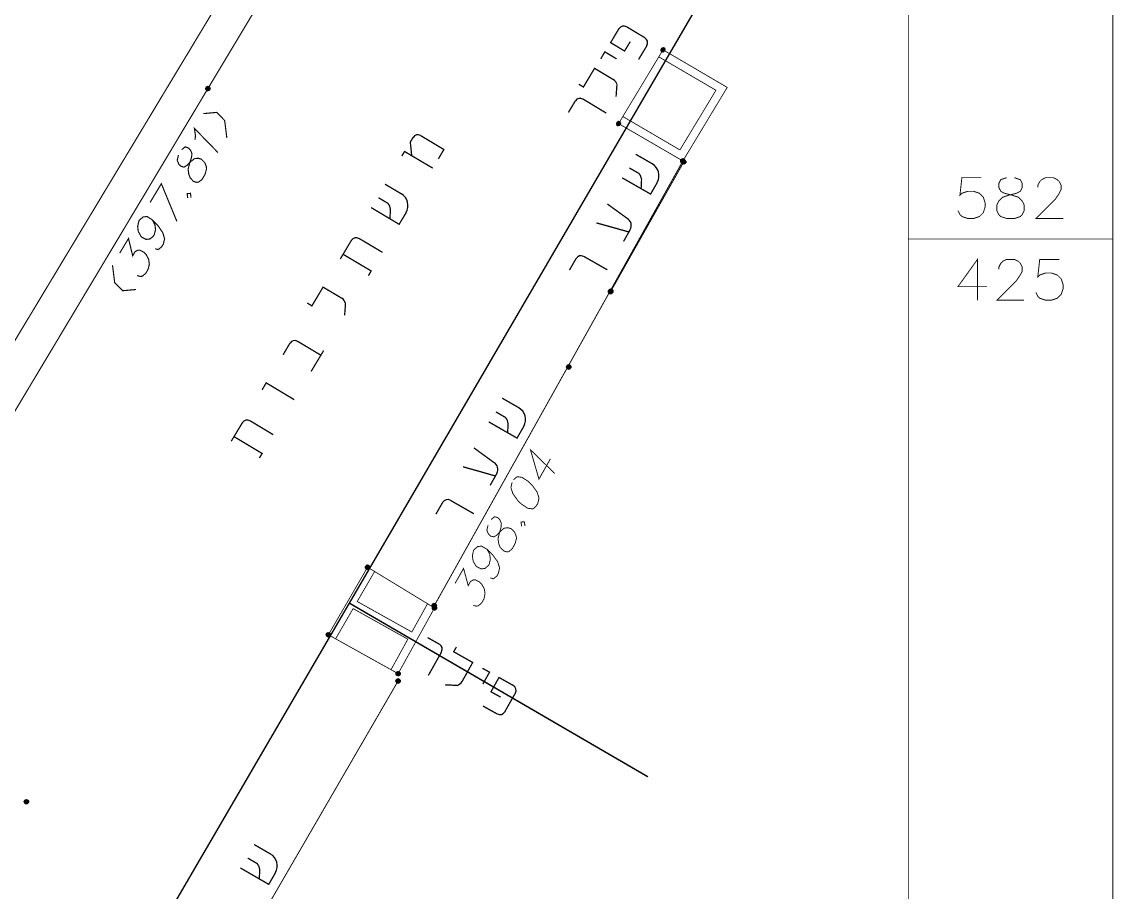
# Model space of a CAD drawing. Extents: x 489 to 720, y 1028 to 1176.
# Drawn here: x 645.61 to 658.97, y 1128.11 to 1138.77 of the extents above; entities that cross this region are included whole.
import ezdxf

# ---------------------------------------------------------------- set-up
doc = ezdxf.new("R2010")
doc.units = 0
doc.header["$MEASUREMENT"] = 0
for name, color, linetype in [('1202', 7, 'Continuous'), ('1501-EVEN-SOFA', 7, 'Continuous'), ('1501-GADER-BARZEL', 7, 'Continuous'), ('1501-PILER', 7, 'Continuous'), ('1501-RIZUF', 7, 'Continuous'), ('1501-SHAR', 7, 'Continuous'), ('2410-EVEN-SOFA', 7, 'Continuous'), ('2603-GADER-BARZEL', 7, 'Continuous'), ('2612-SHAR', 7, 'Continuous'), ('4035-PILER', 7, 'Continuous'), ('M1280', 7, 'Continuous'), ('M1602', 7, 'Continuous')]:
    doc.layers.add(name, color=color, linetype=linetype)

msp = doc.modelspace()

# ---------------------------------------------------------------- hatches: boundary and pattern name
at = {"layer": '1501-EVEN-SOFA', "linetype": 'Continuous', "ltscale": 0.045455}
for points in [[(647.871, 1137.974), (647.912, 1137.96), (647.88, 1137.979)], [(647.912, 1137.96), (647.88, 1137.979), (647.908, 1137.969)], [(647.88, 1137.979), (647.908, 1137.969), (647.891, 1137.979)], [(647.908, 1137.969), (647.891, 1137.979), (647.901, 1137.976)], [(647.861, 1137.957), (647.91, 1137.939), (647.865, 1137.966)], [(647.861, 1137.947), (647.903, 1137.932), (647.861, 1137.957)], [(647.903, 1137.932), (647.861, 1137.957), (647.91, 1137.939)], [(647.866, 1137.937), (647.893, 1137.928), (647.861, 1137.947)], [(647.893, 1137.928), (647.861, 1137.947), (647.903, 1137.932)], [(647.865, 1137.966), (647.913, 1137.949), (647.871, 1137.974)], [(647.91, 1137.939), (647.865, 1137.966), (647.913, 1137.949)], [(647.874, 1137.93), (647.883, 1137.927), (647.866, 1137.937)], [(647.883, 1137.927), (647.866, 1137.937), (647.893, 1137.928)], [(647.913, 1137.949), (647.871, 1137.974), (647.912, 1137.96)]]:
    msp.add_hatch(color=251, dxfattribs=at).paths.add_polyline_path(points, flags=0)
at = {"layer": '1501-GADER-BARZEL', "linetype": 'Continuous', "ltscale": 0.045455}
for points in [[(653.688, 1137.063), (653.688, 1137.043), (653.686, 1137.053)], [(653.694, 1137.072), (653.694, 1137.035), (653.688, 1137.063)], [(653.694, 1137.035), (653.688, 1137.063), (653.688, 1137.043)], [(653.703, 1137.078), (653.703, 1137.029), (653.694, 1137.072)], [(653.703, 1137.029), (653.694, 1137.072), (653.694, 1137.035)], [(653.712, 1137.079), (653.712, 1137.027), (653.703, 1137.078)], [(653.712, 1137.027), (653.703, 1137.078), (653.703, 1137.029)], [(653.722, 1137.078), (653.722, 1137.029), (653.712, 1137.079)], [(653.722, 1137.029), (653.712, 1137.079), (653.712, 1137.027)], [(653.732, 1137.072), (653.732, 1137.035), (653.722, 1137.078)], [(653.732, 1137.035), (653.722, 1137.078), (653.722, 1137.029)], [(653.737, 1137.063), (653.737, 1137.043), (653.732, 1137.072)], [(653.737, 1137.043), (653.732, 1137.072), (653.732, 1137.035)], [(653.74, 1137.053), (653.737, 1137.063), (653.737, 1137.043)], [(652.792, 1135.473), (652.792, 1135.453), (652.79, 1135.463)], [(652.797, 1135.482), (652.797, 1135.445), (652.792, 1135.473)], [(652.797, 1135.445), (652.792, 1135.473), (652.792, 1135.453)], [(652.805, 1135.488), (652.805, 1135.439), (652.797, 1135.482)], [(652.805, 1135.439), (652.797, 1135.482), (652.797, 1135.445)], [(652.816, 1135.489), (652.816, 1135.437), (652.805, 1135.488)], [(652.816, 1135.437), (652.805, 1135.488), (652.805, 1135.439)], [(652.826, 1135.488), (652.826, 1135.439), (652.816, 1135.489)], [(652.826, 1135.439), (652.816, 1135.489), (652.816, 1135.437)], [(652.834, 1135.482), (652.834, 1135.445), (652.826, 1135.488)], [(652.834, 1135.445), (652.826, 1135.488), (652.826, 1135.439)], [(652.84, 1135.473), (652.84, 1135.453), (652.834, 1135.482)], [(652.84, 1135.453), (652.834, 1135.482), (652.834, 1135.445)], [(652.842, 1135.463), (652.84, 1135.473), (652.84, 1135.453)]]:
    msp.add_hatch(color=136, dxfattribs=at).paths.add_polyline_path(points, flags=0)
at = {"layer": '1501-PILER', "linetype": 'Continuous', "ltscale": 0.045455}
for points in [[(653.437, 1138.441), (653.482, 1138.414), (653.434, 1138.431)], [(653.482, 1138.414), (653.434, 1138.431), (653.475, 1138.406)], [(653.434, 1138.431), (653.475, 1138.406), (653.434, 1138.421)], [(653.475, 1138.406), (653.434, 1138.421), (653.466, 1138.402)], [(653.434, 1138.421), (653.466, 1138.402), (653.438, 1138.412)], [(653.444, 1138.449), (653.485, 1138.423), (653.437, 1138.441)], [(653.485, 1138.423), (653.437, 1138.441), (653.482, 1138.414)], [(653.466, 1138.402), (653.438, 1138.412), (653.455, 1138.402)], [(653.438, 1138.412), (653.455, 1138.402), (653.446, 1138.405)], [(653.453, 1138.453), (653.485, 1138.434), (653.444, 1138.449)], [(653.485, 1138.434), (653.444, 1138.449), (653.485, 1138.423)], [(653.463, 1138.454), (653.48, 1138.444), (653.453, 1138.453)], [(653.48, 1138.444), (653.453, 1138.453), (653.485, 1138.434)], [(653.472, 1138.451), (653.463, 1138.454), (653.48, 1138.444)], [(652.892, 1137.538), (652.937, 1137.511), (652.888, 1137.529)], [(652.937, 1137.511), (652.888, 1137.529), (652.93, 1137.504)], [(652.888, 1137.529), (652.93, 1137.504), (652.89, 1137.519)], [(652.93, 1137.504), (652.89, 1137.519), (652.921, 1137.499)], [(652.89, 1137.519), (652.921, 1137.499), (652.894, 1137.509)], [(652.899, 1137.546), (652.941, 1137.521), (652.892, 1137.538)], [(652.941, 1137.521), (652.892, 1137.538), (652.937, 1137.511)], [(652.921, 1137.499), (652.894, 1137.509), (652.911, 1137.498)], [(652.894, 1137.509), (652.911, 1137.498), (652.901, 1137.502)], [(652.909, 1137.551), (652.941, 1137.531), (652.899, 1137.546)], [(652.941, 1137.531), (652.899, 1137.546), (652.941, 1137.521)], [(652.919, 1137.551), (652.936, 1137.54), (652.909, 1137.551)], [(652.936, 1137.54), (652.909, 1137.551), (652.941, 1137.531)], [(652.928, 1137.547), (652.919, 1137.551), (652.936, 1137.54)], [(653.678, 1137.073), (653.678, 1137.053), (653.676, 1137.063)], [(653.684, 1137.081), (653.684, 1137.045), (653.678, 1137.073)], [(653.684, 1137.045), (653.678, 1137.073), (653.678, 1137.053)], [(653.693, 1137.088), (653.693, 1137.039), (653.684, 1137.081)], [(653.693, 1137.039), (653.684, 1137.081), (653.684, 1137.045)], [(653.703, 1137.089), (653.703, 1137.037), (653.693, 1137.088)], [(653.703, 1137.037), (653.693, 1137.088), (653.693, 1137.039)], [(653.712, 1137.088), (653.712, 1137.039), (653.703, 1137.089)], [(653.712, 1137.039), (653.703, 1137.089), (653.703, 1137.037)], [(653.721, 1137.081), (653.721, 1137.045), (653.712, 1137.088)], [(653.721, 1137.045), (653.712, 1137.088), (653.712, 1137.039)], [(653.727, 1137.073), (653.727, 1137.053), (653.721, 1137.081)], [(653.727, 1137.053), (653.721, 1137.081), (653.721, 1137.045)], [(653.729, 1137.063), (653.727, 1137.073), (653.727, 1137.053)], [(649.819, 1132.101), (649.865, 1132.074), (649.816, 1132.091)], [(649.826, 1132.109), (649.868, 1132.084), (649.819, 1132.101)], [(649.868, 1132.084), (649.819, 1132.101), (649.865, 1132.074)], [(649.835, 1132.113), (649.868, 1132.094), (649.826, 1132.109)], [(649.868, 1132.094), (649.826, 1132.109), (649.868, 1132.084)], [(649.845, 1132.113), (649.863, 1132.104), (649.835, 1132.113)], [(649.863, 1132.104), (649.835, 1132.113), (649.868, 1132.094)], [(649.855, 1132.111), (649.845, 1132.113), (649.863, 1132.104)], [(649.865, 1132.074), (649.816, 1132.091), (649.859, 1132.066)], [(649.816, 1132.091), (649.859, 1132.066), (649.817, 1132.081)], [(649.859, 1132.066), (649.817, 1132.081), (649.849, 1132.062)], [(649.817, 1132.081), (649.849, 1132.062), (649.821, 1132.071)], [(649.849, 1132.062), (649.821, 1132.071), (649.838, 1132.062)], [(649.821, 1132.071), (649.838, 1132.062), (649.829, 1132.064)], [(650.636, 1131.582), (650.645, 1131.61), (650.635, 1131.593)], [(650.645, 1131.61), (650.635, 1131.593), (650.638, 1131.603)], [(650.64, 1131.573), (650.655, 1131.614), (650.636, 1131.582)], [(650.655, 1131.614), (650.636, 1131.582), (650.645, 1131.61)], [(650.647, 1131.566), (650.666, 1131.615), (650.64, 1131.573)], [(650.666, 1131.615), (650.64, 1131.573), (650.655, 1131.614)], [(650.675, 1131.612), (650.647, 1131.566), (650.666, 1131.615)], [(650.658, 1131.563), (650.675, 1131.612), (650.647, 1131.566)], [(650.683, 1131.604), (650.658, 1131.563), (650.675, 1131.612)], [(650.668, 1131.563), (650.683, 1131.604), (650.658, 1131.563)], [(650.687, 1131.595), (650.668, 1131.563), (650.683, 1131.604)], [(650.677, 1131.568), (650.687, 1131.595), (650.668, 1131.563)], [(650.687, 1131.585), (650.677, 1131.568), (650.687, 1131.595)], [(650.684, 1131.576), (650.687, 1131.585), (650.677, 1131.568)], [(649.34, 1131.273), (649.385, 1131.246), (649.336, 1131.263)], [(649.385, 1131.246), (649.336, 1131.263), (649.379, 1131.239)], [(649.336, 1131.263), (649.379, 1131.239), (649.337, 1131.253)], [(649.379, 1131.239), (649.337, 1131.253), (649.369, 1131.235)], [(649.337, 1131.253), (649.369, 1131.235), (649.342, 1131.244)], [(649.346, 1131.28), (649.388, 1131.256), (649.34, 1131.273)], [(649.388, 1131.256), (649.34, 1131.273), (649.385, 1131.246)], [(649.369, 1131.235), (649.342, 1131.244), (649.359, 1131.234)], [(649.342, 1131.244), (649.359, 1131.234), (649.35, 1131.237)], [(649.355, 1131.285), (649.388, 1131.266), (649.346, 1131.28)], [(649.388, 1131.266), (649.346, 1131.28), (649.388, 1131.256)], [(649.366, 1131.286), (649.384, 1131.276), (649.355, 1131.285)], [(649.384, 1131.276), (649.355, 1131.285), (649.388, 1131.266)], [(649.376, 1131.282), (649.366, 1131.286), (649.384, 1131.276)], [(650.193, 1130.796), (650.19, 1130.786), (650.2, 1130.804)], [(650.19, 1130.786), (650.2, 1130.804), (650.191, 1130.776)], [(650.2, 1130.804), (650.191, 1130.776), (650.209, 1130.809)], [(650.191, 1130.776), (650.209, 1130.809), (650.195, 1130.766)], [(650.209, 1130.809), (650.195, 1130.766), (650.219, 1130.81)], [(650.195, 1130.766), (650.219, 1130.81), (650.203, 1130.76)], [(650.219, 1130.81), (650.203, 1130.76), (650.228, 1130.806)], [(650.203, 1130.76), (650.228, 1130.806), (650.212, 1130.757)], [(650.228, 1130.806), (650.212, 1130.757), (650.236, 1130.799)], [(650.212, 1130.757), (650.236, 1130.799), (650.222, 1130.757)], [(650.236, 1130.799), (650.222, 1130.757), (650.241, 1130.79)], [(650.222, 1130.757), (650.241, 1130.79), (650.232, 1130.762)], [(650.241, 1130.79), (650.232, 1130.762), (650.242, 1130.78)], [(650.232, 1130.762), (650.242, 1130.78), (650.238, 1130.77)]]:
    msp.add_hatch(color=7, dxfattribs=at).paths.add_polyline_path(points, flags=0)
at = {"layer": '1501-RIZUF', "linetype": 'Continuous', "ltscale": 0.045455}
for points in [[(645.641, 1129.224), (645.641, 1129.204), (645.638, 1129.214)], [(645.646, 1129.232), (645.646, 1129.196), (645.641, 1129.224)], [(645.646, 1129.196), (645.641, 1129.224), (645.641, 1129.204)], [(645.654, 1129.238), (645.654, 1129.19), (645.646, 1129.232)], [(645.654, 1129.19), (645.646, 1129.232), (645.646, 1129.196)], [(645.665, 1129.24), (645.665, 1129.188), (645.654, 1129.238)], [(645.665, 1129.188), (645.654, 1129.238), (645.654, 1129.19)], [(645.675, 1129.238), (645.675, 1129.19), (645.665, 1129.24)], [(645.675, 1129.19), (645.665, 1129.24), (645.665, 1129.188)], [(645.683, 1129.232), (645.683, 1129.196), (645.675, 1129.238)], [(645.683, 1129.196), (645.675, 1129.238), (645.675, 1129.19)], [(645.688, 1129.224), (645.688, 1129.204), (645.683, 1129.232)], [(645.688, 1129.204), (645.683, 1129.232), (645.683, 1129.196)], [(645.691, 1129.214), (645.688, 1129.224), (645.688, 1129.204)]]:
    msp.add_hatch(color=251, dxfattribs=at).paths.add_polyline_path(points, flags=0)
at = {"layer": '1501-SHAR', "linetype": 'Continuous', "ltscale": 0.045455}
for points in [[(653.678, 1137.079), (653.725, 1137.054), (653.676, 1137.069)], [(653.725, 1137.054), (653.676, 1137.069), (653.718, 1137.046)], [(653.676, 1137.069), (653.718, 1137.046), (653.676, 1137.059)], [(653.718, 1137.046), (653.676, 1137.059), (653.709, 1137.04)], [(653.676, 1137.059), (653.709, 1137.04), (653.682, 1137.049)], [(653.685, 1137.087), (653.728, 1137.063), (653.678, 1137.079)], [(653.728, 1137.063), (653.678, 1137.079), (653.725, 1137.054)], [(653.709, 1137.04), (653.682, 1137.049), (653.699, 1137.04)], [(653.682, 1137.049), (653.699, 1137.04), (653.688, 1137.043)], [(653.694, 1137.091), (653.727, 1137.073), (653.685, 1137.087)], [(653.727, 1137.073), (653.685, 1137.087), (653.728, 1137.063)], [(653.704, 1137.093), (653.722, 1137.082), (653.694, 1137.091)], [(653.722, 1137.082), (653.694, 1137.091), (653.727, 1137.073)], [(653.715, 1137.089), (653.704, 1137.093), (653.722, 1137.082)], [(652.797, 1135.482), (652.844, 1135.456), (652.794, 1135.472)], [(652.844, 1135.456), (652.794, 1135.472), (652.837, 1135.448)], [(652.794, 1135.472), (652.837, 1135.448), (652.795, 1135.462)], [(652.837, 1135.448), (652.795, 1135.462), (652.828, 1135.444)], [(652.795, 1135.462), (652.828, 1135.444), (652.8, 1135.453)], [(652.804, 1135.49), (652.846, 1135.466), (652.797, 1135.482)], [(652.846, 1135.466), (652.797, 1135.482), (652.844, 1135.456)], [(652.828, 1135.444), (652.8, 1135.453), (652.818, 1135.444)], [(652.8, 1135.453), (652.818, 1135.444), (652.808, 1135.446)], [(652.813, 1135.495), (652.846, 1135.477), (652.804, 1135.49)], [(652.846, 1135.477), (652.804, 1135.49), (652.846, 1135.466)], [(652.824, 1135.496), (652.842, 1135.486), (652.813, 1135.495)], [(652.842, 1135.486), (652.813, 1135.495), (652.846, 1135.477)], [(652.834, 1135.493), (652.824, 1135.496), (652.842, 1135.486)], [(652.282, 1134.555), (652.328, 1134.529), (652.279, 1134.545)], [(652.328, 1134.529), (652.279, 1134.545), (652.321, 1134.522)], [(652.279, 1134.545), (652.321, 1134.522), (652.279, 1134.535)], [(652.321, 1134.522), (652.279, 1134.535), (652.312, 1134.516)], [(652.279, 1134.535), (652.312, 1134.516), (652.284, 1134.526)], [(652.288, 1134.563), (652.332, 1134.539), (652.282, 1134.555)], [(652.332, 1134.539), (652.282, 1134.555), (652.328, 1134.529)], [(652.312, 1134.516), (652.284, 1134.526), (652.302, 1134.516)], [(652.284, 1134.526), (652.302, 1134.516), (652.292, 1134.52)], [(652.297, 1134.568), (652.33, 1134.549), (652.288, 1134.563)], [(652.33, 1134.549), (652.288, 1134.563), (652.332, 1134.539)], [(652.308, 1134.569), (652.326, 1134.559), (652.297, 1134.568)], [(652.326, 1134.559), (652.297, 1134.568), (652.33, 1134.549)], [(652.318, 1134.565), (652.308, 1134.569), (652.326, 1134.559)], [(650.634, 1131.63), (650.68, 1131.604), (650.632, 1131.62)], [(650.68, 1131.604), (650.632, 1131.62), (650.674, 1131.596)], [(650.632, 1131.62), (650.674, 1131.596), (650.632, 1131.61)], [(650.674, 1131.596), (650.632, 1131.61), (650.665, 1131.591)], [(650.632, 1131.61), (650.665, 1131.591), (650.636, 1131.601)], [(650.641, 1131.638), (650.684, 1131.614), (650.634, 1131.63)], [(650.684, 1131.614), (650.634, 1131.63), (650.68, 1131.604)], [(650.665, 1131.591), (650.636, 1131.601), (650.654, 1131.59)], [(650.636, 1131.601), (650.654, 1131.59), (650.644, 1131.594)], [(650.65, 1131.643), (650.683, 1131.624), (650.641, 1131.638)], [(650.683, 1131.624), (650.641, 1131.638), (650.684, 1131.614)], [(650.66, 1131.643), (650.678, 1131.634), (650.65, 1131.643)], [(650.678, 1131.634), (650.65, 1131.643), (650.683, 1131.624)], [(650.67, 1131.64), (650.66, 1131.643), (650.678, 1131.634)], [(650.192, 1130.706), (650.237, 1130.68), (650.188, 1130.696)], [(650.237, 1130.68), (650.188, 1130.696), (650.23, 1130.672)], [(650.188, 1130.696), (650.23, 1130.672), (650.19, 1130.686)], [(650.23, 1130.672), (650.19, 1130.686), (650.221, 1130.668)], [(650.19, 1130.686), (650.221, 1130.668), (650.194, 1130.677)], [(650.199, 1130.714), (650.241, 1130.689), (650.192, 1130.706)], [(650.241, 1130.689), (650.192, 1130.706), (650.237, 1130.68)], [(650.221, 1130.668), (650.194, 1130.677), (650.211, 1130.666)], [(650.194, 1130.677), (650.211, 1130.666), (650.202, 1130.67)], [(650.208, 1130.719), (650.241, 1130.699), (650.199, 1130.714)], [(650.241, 1130.699), (650.199, 1130.714), (650.241, 1130.689)], [(650.218, 1130.719), (650.236, 1130.709), (650.208, 1130.719)], [(650.236, 1130.709), (650.208, 1130.719), (650.241, 1130.699)], [(650.228, 1130.715), (650.218, 1130.719), (650.236, 1130.709)]]:
    msp.add_hatch(color=7, dxfattribs=at).paths.add_polyline_path(points, flags=0)

# ---------------------------------------------------------------- linework, layer by layer
at = {"color": 250, "linetype": 'Continuous', "ltscale": 0.045455}
for points, const_width in [([(652.92, 1138.688), (652.817, 1138.516), (652.988, 1138.413), (653.058, 1138.528)], 0.0158), ([(653.241, 1138.573), (653.012, 1138.711)], 0.0158), ([(652.696, 1138.316), (652.747, 1138.403), (652.891, 1138.316)], 0.0158), ([(653.16, 1138.31), (653.263, 1138.481)], 0.0158), ([(652.85, 1138.063), (652.621, 1138.201), (652.484, 1137.972), (652.427, 1138.007)], 0.0158), ([(652.884, 1137.853), (652.895, 1138.002)], 0.0158), ([(652.386, 1137.803), (652.3, 1137.66)], 0.0158), ([(652.763, 1137.653), (652.477, 1137.826)], 0.0158), ([(647.83, 1137.646), (647.995, 1137.661), (648.092, 1137.562), (648.119, 1137.348)], 0.0138), ([(647.729, 1137.328), (647.735, 1137.374), (647.722, 1137.465), (648.011, 1137.168)], 0.0138), ([(650.399, 1137.355), (650.365, 1137.297), (650.382, 1137.131)], 0.0158), ([(650.708, 1137.091), (650.776, 1137.206), (650.49, 1137.378)], 0.0158), ([(647.527, 1137.138), (647.511, 1137.076), (647.529, 1137.03), (647.557, 1137.002), (647.594, 1136.99), (647.627, 1137.009), (647.68, 1137.06), (647.724, 1137.095), (647.77, 1137.099), (647.808, 1137.087), (647.849, 1137.045), (647.867, 1137.001), (647.87, 1136.97), (647.854, 1136.906), (647.816, 1136.84), (647.772, 1136.806), (647.749, 1136.804), (647.711, 1136.815), (647.67, 1136.859), (647.653, 1136.903), (647.645, 1136.964), (647.66, 1137.028), (647.686, 1137.107), (647.692, 1137.154), (647.674, 1137.198), (647.646, 1137.227), (647.609, 1137.239), (647.566, 1137.204)], 0.0138), ([(650.261, 1137.126), (650.295, 1137.182), (650.64, 1136.978)], 0.0158), ([(653.327, 1137.032), (653.124, 1137.148)], 0.0158), ([(653.191, 1136.726), (653.196, 1136.838), (653.184, 1136.884), (653.163, 1136.914), (653.047, 1136.98)], 0.0158), ([(647.179, 1136.557), (647.317, 1136.787), (647.507, 1136.326)], 0.0138), ([(650.257, 1136.662), (650.055, 1136.782)], 0.0158), ([(652.959, 1136.859), (653.307, 1136.66), (653.39, 1136.805)], 0.0158), ([(647.64, 1136.612), (647.633, 1136.665), (647.674, 1136.669), (647.68, 1136.615)], 0.0138), ([(650.115, 1136.359), (650.122, 1136.47), (650.111, 1136.515), (650.091, 1136.547), (649.976, 1136.615)], 0.0158), ([(653.021, 1136.362), (652.777, 1136.539)], 0.0158), ([(647.207, 1136.344), (647.238, 1136.285), (647.246, 1136.224), (647.23, 1136.161), (647.22, 1136.145), (647.178, 1136.11), (647.13, 1136.105), (647.079, 1136.131), (647.066, 1136.145), (647.034, 1136.204), (647.027, 1136.265), (647.042, 1136.329), (647.052, 1136.345), (647.095, 1136.38), (647.142, 1136.385), (647.207, 1136.344), (647.276, 1136.273), (647.335, 1136.186), (647.357, 1136.111), (647.341, 1136.047), (647.321, 1136.014), (647.278, 1135.98), (647.241, 1135.991)], 0.0138), ([(649.885, 1136.495), (650.228, 1136.29), (650.315, 1136.434)], 0.0158), ([(652.644, 1136.307), (653.042, 1136.196)], 0.0158), ([(646.807, 1135.936), (646.915, 1136.116), (646.966, 1135.904), (646.995, 1135.954), (647.028, 1135.972), (647.052, 1135.974), (647.103, 1135.948), (647.13, 1135.92), (647.162, 1135.861), (647.17, 1135.799), (647.154, 1135.737), (647.125, 1135.687), (647.082, 1135.653), (647.058, 1135.651), (647.021, 1135.662)], 0.0138), ([(650.024, 1135.946), (649.736, 1136.118)], 0.0158), ([(652.976, 1136.08), (653.058, 1136.226)], 0.0158), ([(649.645, 1136.095), (649.508, 1135.865)], 0.0158), ([(649.543, 1135.922), (649.886, 1135.718), (649.852, 1135.66)], 0.0158), ([(652.396, 1135.873), (652.313, 1135.728)], 0.0158), ([(652.777, 1135.732), (652.487, 1135.898)], 0.0158), ([(646.719, 1135.789), (646.746, 1135.574), (646.843, 1135.476), (647.008, 1135.491)], 0.0138), ([(649.526, 1135.384), (649.297, 1135.52), (649.16, 1135.29), (649.103, 1135.326)], 0.0158), ([(649.561, 1135.173), (649.572, 1135.322)], 0.0158), ([(648.892, 1134.834), (648.807, 1134.69)], 0.0158), ([(649.27, 1134.686), (648.984, 1134.857)], 0.0158), ([(649.15, 1134.486), (649.304, 1134.743)], 0.0158), ([(648.55, 1134.261), (648.601, 1134.347), (648.944, 1134.141)], 0.0158), ([(651.693, 1134.043), (651.491, 1134.159)], 0.0158), ([(651.557, 1133.737), (651.562, 1133.848), (651.55, 1133.894), (651.529, 1133.924), (651.413, 1133.991)], 0.0158), ([(648.31, 1133.86), (648.172, 1133.631)], 0.0158), ([(648.687, 1133.712), (648.401, 1133.884)], 0.0158), ([(651.325, 1133.869), (651.672, 1133.67), (651.755, 1133.815)], 0.0158), ([(648.207, 1133.688), (648.551, 1133.482), (648.517, 1133.426)], 0.0158), ([(651.387, 1133.372), (651.143, 1133.551)], 0.0158), ([(652.132, 1133.237), (651.836, 1133.527), (651.94, 1133.168), (652.08, 1133.416)], 0.0112), ([(651.01, 1133.319), (651.408, 1133.206)], 0.0158), ([(651.342, 1133.09), (651.424, 1133.236)], 0.0158), ([(651.611, 1133.128), (651.597, 1133.064), (651.621, 1132.989), (651.682, 1132.904), (651.725, 1132.862), (651.804, 1132.81), (651.866, 1132.802), (651.908, 1132.838), (651.926, 1132.871), (651.941, 1132.935), (651.917, 1133.01), (651.855, 1133.095), (651.813, 1133.137), (651.733, 1133.189), (651.672, 1133.197), (651.63, 1133.161)], 0.0112), ([(651.143, 1132.743), (650.853, 1132.909)], 0.0158), ([(650.762, 1132.884), (650.679, 1132.739)], 0.0158), ([(651.317, 1132.604), (651.302, 1132.54), (651.321, 1132.497), (651.35, 1132.469), (651.387, 1132.459), (651.42, 1132.478), (651.471, 1132.53), (651.513, 1132.566), (651.56, 1132.572), (651.599, 1132.561), (651.641, 1132.519), (651.659, 1132.476), (651.665, 1132.445), (651.65, 1132.381), (651.612, 1132.314), (651.57, 1132.279), (651.547, 1132.276), (651.509, 1132.287), (651.467, 1132.328), (651.449, 1132.372), (651.438, 1132.434), (651.453, 1132.497), (651.476, 1132.577), (651.48, 1132.624), (651.462, 1132.669), (651.434, 1132.696), (651.396, 1132.707), (651.354, 1132.671)], 0.0112), ([(651.728, 1132.588), (651.72, 1132.641), (651.761, 1132.646), (651.769, 1132.593)], 0.0112), ([(651.303, 1132.309), (651.336, 1132.251), (651.345, 1132.189), (651.332, 1132.126), (651.322, 1132.11), (651.279, 1132.073), (651.233, 1132.068), (651.182, 1132.093), (651.167, 1132.106), (651.134, 1132.164), (651.125, 1132.226), (651.138, 1132.289), (651.147, 1132.305), (651.19, 1132.341), (651.237, 1132.347), (651.303, 1132.309), (651.374, 1132.239), (651.435, 1132.154), (651.458, 1132.079), (651.444, 1132.015), (651.426, 1131.982), (651.383, 1131.946), (651.345, 1131.957)], 0.0112), ([(650.913, 1131.89), (651.017, 1132.073), (651.074, 1131.863), (651.102, 1131.913), (651.135, 1131.932), (651.158, 1131.935), (651.21, 1131.91), (651.238, 1131.882), (651.271, 1131.824), (651.28, 1131.763), (651.267, 1131.699), (651.238, 1131.649), (651.196, 1131.614), (651.172, 1131.611), (651.135, 1131.622)], 0.0112), ([(650.722, 1131.144), (650.577, 1131.226)], 0.0158), ([(650.586, 1130.762), (650.749, 1131.053)], 0.0158), ([(650.999, 1130.688), (651.129, 1130.921), (650.896, 1131.052), (650.929, 1131.11)], 0.0158), ([(651.247, 1130.851), (651.335, 1130.802), (651.253, 1130.656)], 0.0158), ([(650.79, 1130.647), (650.938, 1130.64)], 0.0158), ([(651.626, 1130.639), (651.451, 1130.737), (651.353, 1130.562), (651.47, 1130.497)], 0.0158), ([(651.521, 1130.315), (651.652, 1130.548)], 0.0158), ([(651.255, 1130.387), (651.43, 1130.289)], 0.0158), ([(648.654, 1128.574), (648.452, 1128.691)], 0.0158), ([(648.516, 1128.269), (648.522, 1128.381), (648.51, 1128.427), (648.49, 1128.457), (648.375, 1128.524)], 0.0158), ([(648.285, 1128.403), (648.632, 1128.202), (648.715, 1128.346)], 0.0158)]:
    msp.add_lwpolyline(points, dxfattribs=dict(at, const_width=const_width))
for centre, radius, start, end in [((652.977, 1138.654), 0.0659, 58.9087, 148.9032), ((653.205, 1138.516), 0.0659, 328.9032, 418.9032), ((652.799, 1137.978), 0.1, 13.9087, 58.9087), ((652.443, 1137.768), 0.0659, 58.9087, 148.9032), ((650.455, 1137.321), 0.0659, 59.1394, 149.1339), ((653.244, 1136.887), 0.166, 330.2655, 420.2655), ((650.171, 1136.519), 0.166, 329.1339, 419.1339), ((652.971, 1136.274), 0.1, 330.2655, 420.2655), ((649.702, 1136.06), 0.0659, 59.1394, 149.1339), ((652.454, 1135.84), 0.0659, 60.271, 150.2655), ((649.475, 1135.297), 0.1, 14.1339, 59.1339), ((648.949, 1134.799), 0.0659, 59.1394, 149.1339), ((651.61, 1133.898), 0.166, 330.2655, 420.2655), ((648.367, 1133.826), 0.0659, 59.1394, 149.1339), ((651.337, 1133.286), 0.1, 330.2655, 420.2655), ((650.82, 1132.851), 0.0659, 60.271, 150.2655), ((650.691, 1131.086), 0.0659, 330.8093, 420.8093), ((650.911, 1130.737), 0.1, 285.8148, 330.8148), ((651.594, 1130.581), 0.0659, 330.8093, 420.8093), ((651.463, 1130.348), 0.0659, 240.8148, 330.8093), ((648.57, 1128.43), 0.166, 329.9194, 419.9194)]:
    msp.add_arc(centre, radius, start, end, dxfattribs=at)
at = {"layer": '1202', "color": 7, "linetype": 'Continuous', "ltscale": 0.045455, "const_width": 0.0112}
for points in [[(585.132, 1102.952), (658.965, 1102.952), (658.965, 1175.784), (585.132, 1175.784)], [(587.634, 1105.454), (656.462, 1105.454), (656.462, 1173.281), (587.634, 1173.281)], [(657.357, 1136.861), (657.118, 1136.861), (657.094, 1136.646), (657.118, 1136.67), (657.19, 1136.694), (657.261, 1136.694), (657.333, 1136.67), (657.38, 1136.622), (657.403, 1136.551), (657.403, 1136.503), (657.38, 1136.432), (657.333, 1136.385), (657.261, 1136.361), (657.19, 1136.361), (657.118, 1136.385), (657.094, 1136.409), (657.07, 1136.456)], [(657.666, 1136.861), (657.594, 1136.837), (657.57, 1136.789), (657.57, 1136.741), (657.594, 1136.694), (657.642, 1136.67), (657.737, 1136.646), (657.809, 1136.622), (657.857, 1136.574), (657.88, 1136.527), (657.88, 1136.456), (657.857, 1136.409), (657.833, 1136.385), (657.761, 1136.361), (657.666, 1136.361), (657.594, 1136.385), (657.57, 1136.409), (657.546, 1136.456), (657.546, 1136.527), (657.57, 1136.574), (657.618, 1136.622), (657.69, 1136.646), (657.785, 1136.67), (657.833, 1136.694), (657.857, 1136.741), (657.857, 1136.789), (657.833, 1136.837), (657.761, 1136.861)], [(658.047, 1136.741), (658.047, 1136.765), (658.071, 1136.813), (658.095, 1136.837), (658.143, 1136.861), (658.238, 1136.861), (658.286, 1136.837), (658.31, 1136.813), (658.334, 1136.765), (658.334, 1136.718), (658.31, 1136.67), (658.262, 1136.598), (658.024, 1136.361), (658.358, 1136.361)], [(656.462, 1136.11), (658.965, 1136.11)], [(657.309, 1135.36), (657.309, 1135.86), (657.07, 1135.526), (657.427, 1135.526)], [(657.57, 1135.74), (657.57, 1135.764), (657.594, 1135.812), (657.618, 1135.836), (657.666, 1135.86), (657.761, 1135.86), (657.809, 1135.836), (657.833, 1135.812), (657.857, 1135.764), (657.857, 1135.716), (657.833, 1135.669), (657.785, 1135.597), (657.546, 1135.36), (657.88, 1135.36)], [(658.31, 1135.86), (658.071, 1135.86), (658.047, 1135.645), (658.071, 1135.669), (658.143, 1135.693), (658.215, 1135.693), (658.286, 1135.669), (658.334, 1135.621), (658.358, 1135.549), (658.358, 1135.502), (658.334, 1135.431), (658.286, 1135.384), (658.215, 1135.36), (658.143, 1135.36), (658.071, 1135.384), (658.047, 1135.407), (658.024, 1135.455)]]:
    msp.add_lwpolyline(points, dxfattribs=at)
at = {"layer": '1501-EVEN-SOFA', "color": 251, "linetype": 'Continuous', "ltscale": 0.045455}
for points in [[(647.871, 1137.974), (647.912, 1137.96), (647.88, 1137.979)], [(647.912, 1137.96), (647.88, 1137.979), (647.908, 1137.969)], [(647.88, 1137.979), (647.908, 1137.969), (647.891, 1137.979)], [(647.908, 1137.969), (647.891, 1137.979), (647.901, 1137.976)], [(647.861, 1137.957), (647.91, 1137.939), (647.865, 1137.966)], [(647.861, 1137.947), (647.903, 1137.932), (647.861, 1137.957)], [(647.903, 1137.932), (647.861, 1137.957), (647.91, 1137.939)], [(647.866, 1137.937), (647.893, 1137.928), (647.861, 1137.947)], [(647.893, 1137.928), (647.861, 1137.947), (647.903, 1137.932)], [(647.865, 1137.966), (647.913, 1137.949), (647.871, 1137.974)], [(647.91, 1137.939), (647.865, 1137.966), (647.913, 1137.949)], [(647.874, 1137.93), (647.883, 1137.927), (647.866, 1137.937)], [(647.883, 1137.927), (647.866, 1137.937), (647.893, 1137.928)], [(647.913, 1137.949), (647.871, 1137.974), (647.912, 1137.96)]]:
    msp.add_lwpolyline(points, dxfattribs=at)
at = {"layer": '1501-EVEN-SOFA', "color": 251, "linetype": 'Continuous', "ltscale": 0.045455, "const_width": 0.0138}
msp.add_lwpolyline([(647.857, 1137.953), (647.918, 1137.953)], dxfattribs=at)
at = {"layer": '1501-EVEN-SOFA', "color": 251, "linetype": 'Continuous', "ltscale": 0.045455}
msp.add_arc((647.887, 1137.953), 0.0261, 329.0955, 689.0954, dxfattribs=at)
at = {"layer": '1501-GADER-BARZEL', "color": 136, "linetype": 'Continuous', "ltscale": 0.045455, "const_width": 0.0123}
for points in [[(653.685, 1137.053), (653.74, 1137.053)], [(652.788, 1135.463), (652.843, 1135.463)]]:
    msp.add_lwpolyline(points, dxfattribs=at)
at = {"layer": '1501-GADER-BARZEL', "color": 136, "linetype": 'Continuous', "ltscale": 0.045455}
for points in [[(653.688, 1137.063), (653.688, 1137.043), (653.686, 1137.053)], [(653.694, 1137.072), (653.694, 1137.035), (653.688, 1137.063)], [(653.694, 1137.035), (653.688, 1137.063), (653.688, 1137.043)], [(653.703, 1137.078), (653.703, 1137.029), (653.694, 1137.072)], [(653.703, 1137.029), (653.694, 1137.072), (653.694, 1137.035)], [(653.712, 1137.079), (653.712, 1137.027), (653.703, 1137.078)], [(653.712, 1137.027), (653.703, 1137.078), (653.703, 1137.029)], [(653.722, 1137.078), (653.722, 1137.029), (653.712, 1137.079)], [(653.722, 1137.029), (653.712, 1137.079), (653.712, 1137.027)], [(653.732, 1137.072), (653.732, 1137.035), (653.722, 1137.078)], [(653.732, 1137.035), (653.722, 1137.078), (653.722, 1137.029)], [(653.737, 1137.063), (653.737, 1137.043), (653.732, 1137.072)], [(653.737, 1137.043), (653.732, 1137.072), (653.732, 1137.035)], [(653.74, 1137.053), (653.737, 1137.063), (653.737, 1137.043)], [(652.792, 1135.473), (652.792, 1135.453), (652.79, 1135.463)], [(652.797, 1135.482), (652.797, 1135.445), (652.792, 1135.473)], [(652.797, 1135.445), (652.792, 1135.473), (652.792, 1135.453)], [(652.805, 1135.488), (652.805, 1135.439), (652.797, 1135.482)], [(652.805, 1135.439), (652.797, 1135.482), (652.797, 1135.445)], [(652.816, 1135.489), (652.816, 1135.437), (652.805, 1135.488)], [(652.816, 1135.437), (652.805, 1135.488), (652.805, 1135.439)], [(652.826, 1135.488), (652.826, 1135.439), (652.816, 1135.489)], [(652.826, 1135.439), (652.816, 1135.489), (652.816, 1135.437)], [(652.834, 1135.482), (652.834, 1135.445), (652.826, 1135.488)], [(652.834, 1135.445), (652.826, 1135.488), (652.826, 1135.439)], [(652.84, 1135.473), (652.84, 1135.453), (652.834, 1135.482)], [(652.84, 1135.453), (652.834, 1135.482), (652.834, 1135.445)], [(652.842, 1135.463), (652.84, 1135.473), (652.84, 1135.453)]]:
    msp.add_lwpolyline(points, dxfattribs=at)
for centre in [(653.712, 1137.053), (652.816, 1135.463)]:
    msp.add_circle(centre, 0.0261, dxfattribs=at)
at = {"layer": '1501-PILER', "color": 7, "linetype": 'Continuous', "ltscale": 0.045455, "const_width": 0.01}
for points in [[(653.437, 1138.428), (653.482, 1138.428)], [(652.893, 1137.524), (652.937, 1137.524)], [(653.682, 1137.063), (653.726, 1137.063)], [(649.82, 1132.088), (649.865, 1132.088)], [(650.64, 1131.589), (650.684, 1131.589)], [(649.341, 1131.26), (649.385, 1131.26)], [(650.194, 1130.784), (650.238, 1130.784)]]:
    msp.add_lwpolyline(points, dxfattribs=at)
at = {"layer": '1501-PILER', "color": 7, "linetype": 'Continuous', "ltscale": 0.045455}
for points in [[(653.437, 1138.441), (653.482, 1138.414), (653.434, 1138.431)], [(653.482, 1138.414), (653.434, 1138.431), (653.475, 1138.406)], [(653.434, 1138.431), (653.475, 1138.406), (653.434, 1138.421)], [(653.475, 1138.406), (653.434, 1138.421), (653.466, 1138.402)], [(653.434, 1138.421), (653.466, 1138.402), (653.438, 1138.412)], [(653.444, 1138.449), (653.485, 1138.423), (653.437, 1138.441)], [(653.485, 1138.423), (653.437, 1138.441), (653.482, 1138.414)], [(653.466, 1138.402), (653.438, 1138.412), (653.455, 1138.402)], [(653.438, 1138.412), (653.455, 1138.402), (653.446, 1138.405)], [(653.453, 1138.453), (653.485, 1138.434), (653.444, 1138.449)], [(653.485, 1138.434), (653.444, 1138.449), (653.485, 1138.423)], [(653.463, 1138.454), (653.48, 1138.444), (653.453, 1138.453)], [(653.48, 1138.444), (653.453, 1138.453), (653.485, 1138.434)], [(653.472, 1138.451), (653.463, 1138.454), (653.48, 1138.444)], [(652.892, 1137.538), (652.937, 1137.511), (652.888, 1137.529)], [(652.937, 1137.511), (652.888, 1137.529), (652.93, 1137.504)], [(652.888, 1137.529), (652.93, 1137.504), (652.89, 1137.519)], [(652.93, 1137.504), (652.89, 1137.519), (652.921, 1137.499)], [(652.89, 1137.519), (652.921, 1137.499), (652.894, 1137.509)], [(652.899, 1137.546), (652.941, 1137.521), (652.892, 1137.538)], [(652.941, 1137.521), (652.892, 1137.538), (652.937, 1137.511)], [(652.921, 1137.499), (652.894, 1137.509), (652.911, 1137.498)], [(652.894, 1137.509), (652.911, 1137.498), (652.901, 1137.502)], [(652.909, 1137.551), (652.941, 1137.531), (652.899, 1137.546)], [(652.941, 1137.531), (652.899, 1137.546), (652.941, 1137.521)], [(652.919, 1137.551), (652.936, 1137.54), (652.909, 1137.551)], [(652.936, 1137.54), (652.909, 1137.551), (652.941, 1137.531)], [(652.928, 1137.547), (652.919, 1137.551), (652.936, 1137.54)], [(653.678, 1137.073), (653.678, 1137.053), (653.676, 1137.063)], [(653.684, 1137.081), (653.684, 1137.045), (653.678, 1137.073)], [(653.684, 1137.045), (653.678, 1137.073), (653.678, 1137.053)], [(653.693, 1137.088), (653.693, 1137.039), (653.684, 1137.081)], [(653.693, 1137.039), (653.684, 1137.081), (653.684, 1137.045)], [(653.703, 1137.089), (653.703, 1137.037), (653.693, 1137.088)], [(653.703, 1137.037), (653.693, 1137.088), (653.693, 1137.039)], [(653.712, 1137.088), (653.712, 1137.039), (653.703, 1137.089)], [(653.712, 1137.039), (653.703, 1137.089), (653.703, 1137.037)], [(653.721, 1137.081), (653.721, 1137.045), (653.712, 1137.088)], [(653.721, 1137.045), (653.712, 1137.088), (653.712, 1137.039)], [(653.727, 1137.073), (653.727, 1137.053), (653.721, 1137.081)], [(653.727, 1137.053), (653.721, 1137.081), (653.721, 1137.045)], [(653.729, 1137.063), (653.727, 1137.073), (653.727, 1137.053)], [(649.819, 1132.101), (649.865, 1132.074), (649.816, 1132.091)], [(649.826, 1132.109), (649.868, 1132.084), (649.819, 1132.101)], [(649.868, 1132.084), (649.819, 1132.101), (649.865, 1132.074)], [(649.835, 1132.113), (649.868, 1132.094), (649.826, 1132.109)], [(649.868, 1132.094), (649.826, 1132.109), (649.868, 1132.084)], [(649.845, 1132.113), (649.863, 1132.104), (649.835, 1132.113)], [(649.863, 1132.104), (649.835, 1132.113), (649.868, 1132.094)], [(649.855, 1132.111), (649.845, 1132.113), (649.863, 1132.104)], [(649.865, 1132.074), (649.816, 1132.091), (649.859, 1132.066)], [(649.816, 1132.091), (649.859, 1132.066), (649.817, 1132.081)], [(649.859, 1132.066), (649.817, 1132.081), (649.849, 1132.062)], [(649.817, 1132.081), (649.849, 1132.062), (649.821, 1132.071)], [(649.849, 1132.062), (649.821, 1132.071), (649.838, 1132.062)], [(649.821, 1132.071), (649.838, 1132.062), (649.829, 1132.064)], [(650.636, 1131.582), (650.645, 1131.61), (650.635, 1131.593)], [(650.645, 1131.61), (650.635, 1131.593), (650.638, 1131.603)], [(650.64, 1131.573), (650.655, 1131.614), (650.636, 1131.582)], [(650.655, 1131.614), (650.636, 1131.582), (650.645, 1131.61)], [(650.647, 1131.566), (650.666, 1131.615), (650.64, 1131.573)], [(650.666, 1131.615), (650.64, 1131.573), (650.655, 1131.614)], [(650.675, 1131.612), (650.647, 1131.566), (650.666, 1131.615)], [(650.658, 1131.563), (650.675, 1131.612), (650.647, 1131.566)], [(650.683, 1131.604), (650.658, 1131.563), (650.675, 1131.612)], [(650.668, 1131.563), (650.683, 1131.604), (650.658, 1131.563)], [(650.687, 1131.595), (650.668, 1131.563), (650.683, 1131.604)], [(650.677, 1131.568), (650.687, 1131.595), (650.668, 1131.563)], [(650.687, 1131.585), (650.677, 1131.568), (650.687, 1131.595)], [(650.684, 1131.576), (650.687, 1131.585), (650.677, 1131.568)], [(649.34, 1131.273), (649.385, 1131.246), (649.336, 1131.263)], [(649.385, 1131.246), (649.336, 1131.263), (649.379, 1131.239)], [(649.336, 1131.263), (649.379, 1131.239), (649.337, 1131.253)], [(649.379, 1131.239), (649.337, 1131.253), (649.369, 1131.235)], [(649.337, 1131.253), (649.369, 1131.235), (649.342, 1131.244)], [(649.346, 1131.28), (649.388, 1131.256), (649.34, 1131.273)], [(649.388, 1131.256), (649.34, 1131.273), (649.385, 1131.246)], [(649.369, 1131.235), (649.342, 1131.244), (649.359, 1131.234)], [(649.342, 1131.244), (649.359, 1131.234), (649.35, 1131.237)], [(649.355, 1131.285), (649.388, 1131.266), (649.346, 1131.28)], [(649.388, 1131.266), (649.346, 1131.28), (649.388, 1131.256)], [(649.366, 1131.286), (649.384, 1131.276), (649.355, 1131.285)], [(649.384, 1131.276), (649.355, 1131.285), (649.388, 1131.266)], [(649.376, 1131.282), (649.366, 1131.286), (649.384, 1131.276)], [(650.193, 1130.796), (650.19, 1130.786), (650.2, 1130.804)], [(650.19, 1130.786), (650.2, 1130.804), (650.191, 1130.776)], [(650.2, 1130.804), (650.191, 1130.776), (650.209, 1130.809)], [(650.191, 1130.776), (650.209, 1130.809), (650.195, 1130.766)], [(650.209, 1130.809), (650.195, 1130.766), (650.219, 1130.81)], [(650.195, 1130.766), (650.219, 1130.81), (650.203, 1130.76)], [(650.219, 1130.81), (650.203, 1130.76), (650.228, 1130.806)], [(650.203, 1130.76), (650.228, 1130.806), (650.212, 1130.757)], [(650.228, 1130.806), (650.212, 1130.757), (650.236, 1130.799)], [(650.212, 1130.757), (650.236, 1130.799), (650.222, 1130.757)], [(650.236, 1130.799), (650.222, 1130.757), (650.241, 1130.79)], [(650.222, 1130.757), (650.241, 1130.79), (650.232, 1130.762)], [(650.241, 1130.79), (650.232, 1130.762), (650.242, 1130.78)], [(650.232, 1130.762), (650.242, 1130.78), (650.238, 1130.77)]]:
    msp.add_lwpolyline(points, dxfattribs=at)
for centre in [(653.703, 1137.063), (649.842, 1132.088), (650.661, 1131.589), (649.362, 1131.26), (650.216, 1130.784)]:
    msp.add_circle(centre, 0.0261, dxfattribs=at)
for centre in [(653.459, 1138.428), (652.915, 1137.524)]:
    msp.add_arc(centre, 0.0261, 148.9032, 148.9032, dxfattribs=at)
at = {"layer": '1501-RIZUF', "color": 251, "linetype": 'Continuous', "ltscale": 0.045455, "const_width": 0.0138}
msp.add_lwpolyline([(645.634, 1129.214), (645.695, 1129.214)], dxfattribs=at)
at = {"layer": '1501-RIZUF', "color": 251, "linetype": 'Continuous', "ltscale": 0.045455}
for points in [[(645.641, 1129.224), (645.641, 1129.204), (645.638, 1129.214)], [(645.646, 1129.232), (645.646, 1129.196), (645.641, 1129.224)], [(645.646, 1129.196), (645.641, 1129.224), (645.641, 1129.204)], [(645.654, 1129.238), (645.654, 1129.19), (645.646, 1129.232)], [(645.654, 1129.19), (645.646, 1129.232), (645.646, 1129.196)], [(645.665, 1129.24), (645.665, 1129.188), (645.654, 1129.238)], [(645.665, 1129.188), (645.654, 1129.238), (645.654, 1129.19)], [(645.675, 1129.238), (645.675, 1129.19), (645.665, 1129.24)], [(645.675, 1129.19), (645.665, 1129.24), (645.665, 1129.188)], [(645.683, 1129.232), (645.683, 1129.196), (645.675, 1129.238)], [(645.683, 1129.196), (645.675, 1129.238), (645.675, 1129.19)], [(645.688, 1129.224), (645.688, 1129.204), (645.683, 1129.232)], [(645.688, 1129.204), (645.683, 1129.232), (645.683, 1129.196)], [(645.691, 1129.214), (645.688, 1129.224), (645.688, 1129.204)]]:
    msp.add_lwpolyline(points, dxfattribs=at)
msp.add_circle((645.665, 1129.214), 0.0261, dxfattribs=at)
at = {"layer": '1501-SHAR', "color": 7, "linetype": 'Continuous', "ltscale": 0.045455, "const_width": 0.0112}
for points in [[(653.677, 1137.066), (653.727, 1137.066)], [(652.795, 1135.47), (652.845, 1135.47)], [(652.28, 1134.543), (652.33, 1134.543)], [(650.633, 1131.616), (650.683, 1131.616)], [(650.19, 1130.693), (650.24, 1130.693)]]:
    msp.add_lwpolyline(points, dxfattribs=at)
at = {"layer": '1501-SHAR', "color": 7, "linetype": 'Continuous', "ltscale": 0.045455}
for points in [[(653.678, 1137.079), (653.725, 1137.054), (653.676, 1137.069)], [(653.725, 1137.054), (653.676, 1137.069), (653.718, 1137.046)], [(653.676, 1137.069), (653.718, 1137.046), (653.676, 1137.059)], [(653.718, 1137.046), (653.676, 1137.059), (653.709, 1137.04)], [(653.676, 1137.059), (653.709, 1137.04), (653.682, 1137.049)], [(653.685, 1137.087), (653.728, 1137.063), (653.678, 1137.079)], [(653.728, 1137.063), (653.678, 1137.079), (653.725, 1137.054)], [(653.709, 1137.04), (653.682, 1137.049), (653.699, 1137.04)], [(653.682, 1137.049), (653.699, 1137.04), (653.688, 1137.043)], [(653.694, 1137.091), (653.727, 1137.073), (653.685, 1137.087)], [(653.727, 1137.073), (653.685, 1137.087), (653.728, 1137.063)], [(653.704, 1137.093), (653.722, 1137.082), (653.694, 1137.091)], [(653.722, 1137.082), (653.694, 1137.091), (653.727, 1137.073)], [(653.715, 1137.089), (653.704, 1137.093), (653.722, 1137.082)], [(652.797, 1135.482), (652.844, 1135.456), (652.794, 1135.472)], [(652.844, 1135.456), (652.794, 1135.472), (652.837, 1135.448)], [(652.794, 1135.472), (652.837, 1135.448), (652.795, 1135.462)], [(652.837, 1135.448), (652.795, 1135.462), (652.828, 1135.444)], [(652.795, 1135.462), (652.828, 1135.444), (652.8, 1135.453)], [(652.804, 1135.49), (652.846, 1135.466), (652.797, 1135.482)], [(652.846, 1135.466), (652.797, 1135.482), (652.844, 1135.456)], [(652.828, 1135.444), (652.8, 1135.453), (652.818, 1135.444)], [(652.8, 1135.453), (652.818, 1135.444), (652.808, 1135.446)], [(652.813, 1135.495), (652.846, 1135.477), (652.804, 1135.49)], [(652.846, 1135.477), (652.804, 1135.49), (652.846, 1135.466)], [(652.824, 1135.496), (652.842, 1135.486), (652.813, 1135.495)], [(652.842, 1135.486), (652.813, 1135.495), (652.846, 1135.477)], [(652.834, 1135.493), (652.824, 1135.496), (652.842, 1135.486)], [(652.282, 1134.555), (652.328, 1134.529), (652.279, 1134.545)], [(652.328, 1134.529), (652.279, 1134.545), (652.321, 1134.522)], [(652.279, 1134.545), (652.321, 1134.522), (652.279, 1134.535)], [(652.321, 1134.522), (652.279, 1134.535), (652.312, 1134.516)], [(652.279, 1134.535), (652.312, 1134.516), (652.284, 1134.526)], [(652.288, 1134.563), (652.332, 1134.539), (652.282, 1134.555)], [(652.332, 1134.539), (652.282, 1134.555), (652.328, 1134.529)], [(652.312, 1134.516), (652.284, 1134.526), (652.302, 1134.516)], [(652.284, 1134.526), (652.302, 1134.516), (652.292, 1134.52)], [(652.297, 1134.568), (652.33, 1134.549), (652.288, 1134.563)], [(652.33, 1134.549), (652.288, 1134.563), (652.332, 1134.539)], [(652.308, 1134.569), (652.326, 1134.559), (652.297, 1134.568)], [(652.326, 1134.559), (652.297, 1134.568), (652.33, 1134.549)], [(652.318, 1134.565), (652.308, 1134.569), (652.326, 1134.559)], [(650.634, 1131.63), (650.68, 1131.604), (650.632, 1131.62)], [(650.68, 1131.604), (650.632, 1131.62), (650.674, 1131.596)], [(650.632, 1131.62), (650.674, 1131.596), (650.632, 1131.61)], [(650.674, 1131.596), (650.632, 1131.61), (650.665, 1131.591)], [(650.632, 1131.61), (650.665, 1131.591), (650.636, 1131.601)], [(650.641, 1131.638), (650.684, 1131.614), (650.634, 1131.63)], [(650.684, 1131.614), (650.634, 1131.63), (650.68, 1131.604)], [(650.665, 1131.591), (650.636, 1131.601), (650.654, 1131.59)], [(650.636, 1131.601), (650.654, 1131.59), (650.644, 1131.594)], [(650.65, 1131.643), (650.683, 1131.624), (650.641, 1131.638)], [(650.683, 1131.624), (650.641, 1131.638), (650.684, 1131.614)], [(650.66, 1131.643), (650.678, 1131.634), (650.65, 1131.643)], [(650.678, 1131.634), (650.65, 1131.643), (650.683, 1131.624)], [(650.67, 1131.64), (650.66, 1131.643), (650.678, 1131.634)], [(650.192, 1130.706), (650.237, 1130.68), (650.188, 1130.696)], [(650.237, 1130.68), (650.188, 1130.696), (650.23, 1130.672)], [(650.188, 1130.696), (650.23, 1130.672), (650.19, 1130.686)], [(650.23, 1130.672), (650.19, 1130.686), (650.221, 1130.668)], [(650.19, 1130.686), (650.221, 1130.668), (650.194, 1130.677)], [(650.199, 1130.714), (650.241, 1130.689), (650.192, 1130.706)], [(650.241, 1130.689), (650.192, 1130.706), (650.237, 1130.68)], [(650.221, 1130.668), (650.194, 1130.677), (650.211, 1130.666)], [(650.194, 1130.677), (650.211, 1130.666), (650.202, 1130.67)], [(650.208, 1130.719), (650.241, 1130.699), (650.199, 1130.714)], [(650.241, 1130.699), (650.199, 1130.714), (650.241, 1130.689)], [(650.218, 1130.719), (650.236, 1130.709), (650.208, 1130.719)], [(650.236, 1130.709), (650.208, 1130.719), (650.241, 1130.699)], [(650.228, 1130.715), (650.218, 1130.719), (650.236, 1130.709)]]:
    msp.add_lwpolyline(points, dxfattribs=at)
for centre in [(653.702, 1137.066), (652.82, 1135.47), (652.305, 1134.543), (650.658, 1131.616), (650.215, 1130.693)]:
    msp.add_circle(centre, 0.0261, dxfattribs=at)
at = {"layer": '2410-EVEN-SOFA', "color": 251, "linetype": 'Continuous', "ltscale": 0.045455, "const_width": 0.0138}
for points in [[(634.03, 1112.259), (636.021, 1115.714), (639.65, 1122.003), (642.061, 1126.164), (641.47, 1128.127), (641.866, 1127.906), (644.853, 1132.878), (647.887, 1137.953), (649.269, 1140.259), (648.904, 1140.484), (649.915, 1142.234)], [(641.47, 1128.127), (648.904, 1140.484)]]:
    msp.add_lwpolyline(points, dxfattribs=at)
at = {"layer": '2603-GADER-BARZEL', "color": 136, "linetype": 'Continuous', "ltscale": 0.045455, "const_width": 0.0123}
msp.add_lwpolyline([(652.816, 1135.463), (653.712, 1137.053)], dxfattribs=at)
at = {"layer": '2612-SHAR', "color": 7, "linetype": 'Continuous', "ltscale": 0.045455, "const_width": 0.0118}
for points in [[(650.658, 1131.616), (653.702, 1137.066)], [(647.194, 1125.478), (650.215, 1130.693)]]:
    msp.add_lwpolyline(points, dxfattribs=at)
at = {"layer": '4035-PILER', "color": 7, "linetype": 'Continuous', "ltscale": 0.045455, "const_width": 0.01}
for points in [[(653.702, 1137.066), (652.915, 1137.524), (653.459, 1138.428)], [(654.247, 1137.966), (653.459, 1138.428)], [(652.966, 1137.611), (653.666, 1137.201), (654.107, 1137.932), (653.409, 1138.341)], [(653.702, 1137.066), (654.246, 1137.969)], [(650.216, 1130.784), (649.362, 1131.26), (649.842, 1132.088), (650.661, 1131.589)], [(649.929, 1132.037), (649.715, 1131.668), (650.384, 1131.294), (650.574, 1131.637)], [(649.628, 1131.716), (649.627, 1131.718)], [(649.45, 1131.21), (649.665, 1131.581), (650.335, 1131.206), (650.128, 1130.831)], [(650.216, 1130.784), (650.661, 1131.589)], [(650.471, 1131.245), (650.471, 1131.246)]]:
    msp.add_lwpolyline(points, dxfattribs=at)
at = {"layer": 'M1280', "color": 7, "linetype": 'Continuous', "ltscale": 0.045455, "const_width": 0.0112}
msp.add_lwpolyline([(587.634, 1105.454), (656.462, 1105.454), (656.462, 1173.281), (587.634, 1173.281)], dxfattribs=at)
at = {"layer": 'M1602', "color": 214, "linetype": 'Continuous', "ltscale": 0.045455, "const_width": 0.0182}
for points in [[(655.157, 1141.159), (636.855, 1109.729)], [(653.274, 1129.52), (649.619, 1131.648)]]:
    msp.add_lwpolyline(points, dxfattribs=at)

doc.saveas('drawing.dxf')
